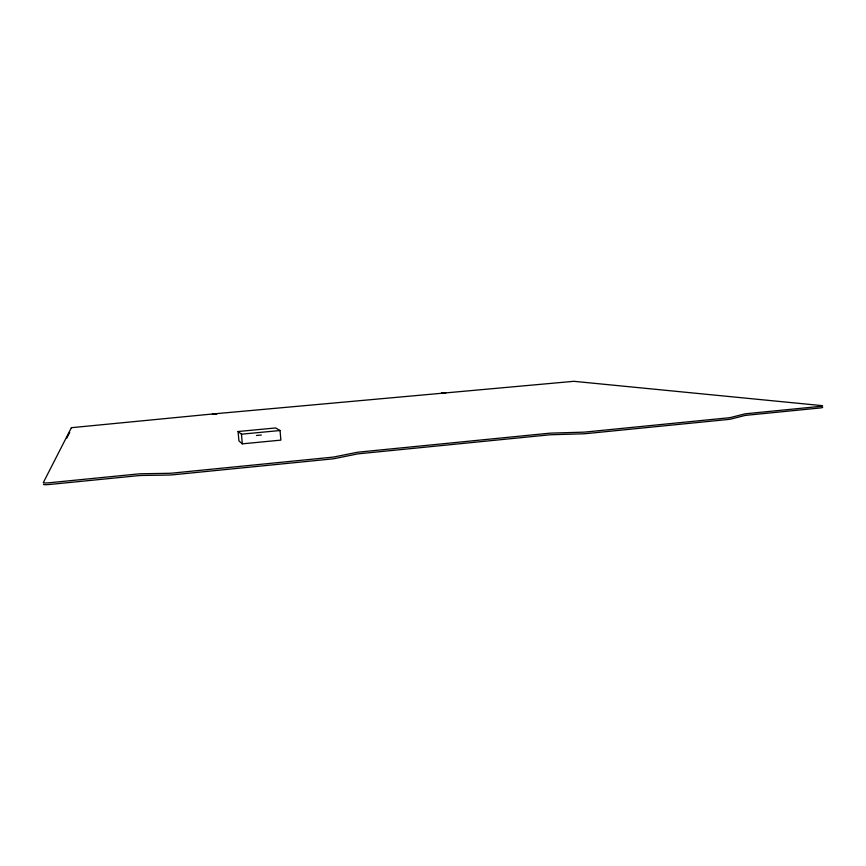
<?xml version="1.0" encoding="UTF-8"?>
<svg xmlns="http://www.w3.org/2000/svg" width="866" height="866" viewBox="0 0 866 866"><rect width="100%" height="100%" fill="white"/><g stroke="black" fill="none" stroke-linecap="round" stroke-linejoin="round"><path stroke-width="1.3" d="M66.725 438.239L69.713 432.318M242.307 443.836L280.876 440.123L280.043 430.521L275.648 427.956L238.085 431.517L238.919 440.902L242.307 443.836L241.462 434.18L238.085 431.517M241.462 434.18L280.043 430.521M256.444 435.479L261.348 435.013M43.473 484.375A7.166 0.704 -6 0 0 50.25 484.408L137.467 475.748A7.058 0.704 -5.7 0 1 141.981 475.466L168.621 475.044A7.047 0.714 -5.5 0 0 173.222 474.763L330.985 459.045A6.831 0.693 -4.8 0 0 335.077 458.471L356.348 454.174A6.733 0.682 -4.7 0 1 360.31 453.622L547.94 434.992A6.614 0.639 -3.9 0 1 552.432 434.7L582.342 433.834A6.657 0.639 -3.8 0 0 586.899 433.541L727.797 419.501A6.657 0.606 -3.3 0 0 731.001 419.025L744.219 415.658A6.614 0.585 -3.2 0 1 747.336 415.193L819.301 408.048A6.571 0.552 -3 0 0 822.505 407.258M71.391 427.696L43.3 482.643A7.166 0.693 -6 0 0 50.087 482.676L137.304 474.038A7.058 0.704 -5.6 0 1 141.818 473.756L168.459 473.312A7.058 0.704 -5.5 0 0 173.059 473.031L330.844 457.345A6.831 0.682 -4.8 0 0 334.936 456.772L356.218 452.507A6.744 0.671 -4.7 0 1 360.18 451.965L547.832 433.368A6.614 0.628 -3.9 0 1 552.313 433.076L582.223 432.199A6.657 0.628 -3.8 0 0 586.791 431.896L727.7 417.899A6.657 0.595 -3.3 0 0 730.904 417.423L744.121 414.078A6.614 0.574 -3.2 0 1 747.239 413.612L819.214 406.49A6.571 0.552 -3.1 0 0 821.791 405.602L573.844 381.311L212.863 413.959L71.391 427.696M216.706 413.905L212.451 414.294L216.706 413.905M445.709 392.872L441.66 393.207L445.709 392.872"/></g></svg>
